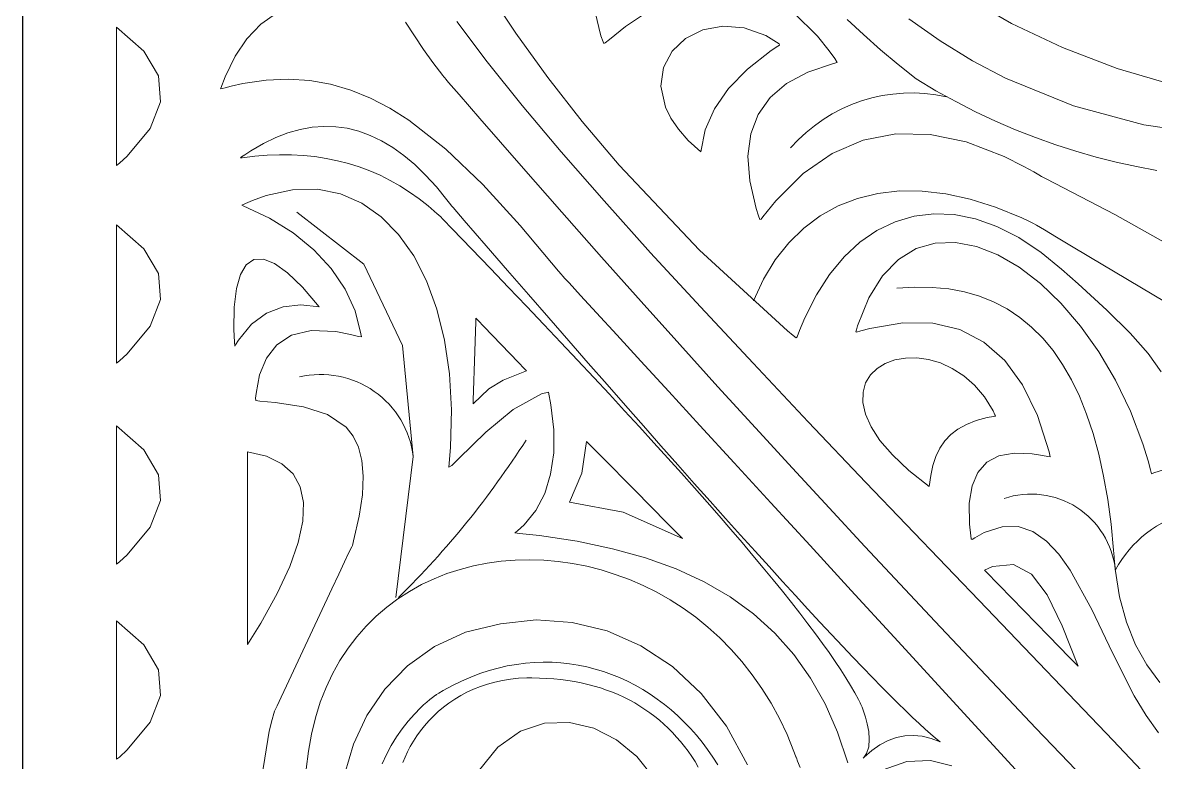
# Model space of a CAD drawing. Header units: inches. Extents: x 249 to 1192, y -18 to 440.
# Drawn here: x 621.909 to 622.416, y 265.706 to 266.037 of the extents above; entities that cross this region are included whole.
import ezdxf

# ---------------------------------------------------------------- set-up
doc = ezdxf.new("R2010")
doc.units = ezdxf.units.IN
doc.header["$MEASUREMENT"] = 0
doc.layers.add('KACA', color=141, linetype='Continuous', lineweight=30)
doc.layers.add('KOLOM', color=5, linetype='Continuous')

# ---------------------------------------------------------------- blocks, each defined once
blk = doc.blocks.new('GORGA')
blk.add_lwpolyline([(366.59218, 151.19092), (367.59218, 151.19092), (367.59218, 149.19092), (366.59218, 149.19092)], close=True)
blk.add_lwpolyline([(366.59218, 151.19092), (367.59218, 151.19092), (367.59218, 149.19092), (366.59218, 149.19092)], close=True)
at = {"lineweight": 9}
for points in [[(367.33568, 150.585), (367.3331, 150.57442), (367.3321, 150.57162), (367.33183, 150.57091), (367.33113, 150.57121), (367.32932, 150.57279), (367.32215, 150.57861), (367.30823, 150.58779)], [(367.24671, 150.58461), (367.23602, 150.57415), (367.23088, 150.56769), (367.22836, 150.56416), (367.2273, 150.56241), (367.22889, 150.56201), (367.24043, 150.55812), (367.24991, 150.55302), (367.25733, 150.54671), (367.26269, 150.53918), (367.26598, 150.53044), (367.26722, 150.52048), (367.26639, 150.50932), (367.2635, 150.49694), (367.26246, 150.49365), (367.26188, 150.49198), (367.26134, 150.49223), (367.26062, 150.49319), (367.25479, 150.50045), (367.24254, 150.51262), (367.22949, 150.52168), (367.21565, 150.52763), (367.20102, 150.53047), (367.18561, 150.53019), (367.1694, 150.52679), (367.1524, 150.52028), (367.14361, 150.51586), (367.13914, 150.51336), (367.13688, 150.51204), (367.13569, 150.51133), (367.13367, 150.51033), (367.10288, 150.49434), (367.07496, 150.47863)], [(367.0771, 150.38097), (367.08532, 150.37846), (367.08637, 150.37808), (367.0869, 150.37989), (367.08796, 150.38379), (367.0903, 150.39145), (367.09587, 150.40617), (367.10247, 150.41997), (367.10995, 150.43272), (367.11817, 150.44429), (367.12697, 150.45456), (367.13619, 150.46339), (367.14568, 150.47066), (367.15529, 150.47623), (367.16487, 150.47997), (367.17426, 150.48177), (367.18331, 150.48148), (367.19186, 150.47898), (367.19977, 150.47415), (367.20688, 150.46684), (367.21304, 150.45693), (367.2181, 150.4443), (367.21864, 150.44252), (367.21891, 150.44162), (367.21856, 150.44156), (367.21657, 150.44214), (367.21264, 150.44319), (367.1978, 150.44571), (367.18432, 150.44553), (367.17222, 150.44266), (367.16149, 150.43709), (367.15214, 150.42882), (367.14415, 150.41786), (367.13754, 150.4042), (367.1323, 150.38784), (367.13175, 150.38561), (367.13287, 150.38574), (367.13529, 150.38627), (367.13987, 150.38704), (367.148, 150.38736), (367.15476, 150.38608), (367.16014, 150.38318), (367.16415, 150.37868), (367.16679, 150.37257), (367.16805, 150.36485), (367.16794, 150.35553), (367.16737, 150.35026), (367.16717, 150.34888), (367.16673, 150.34866), (367.16562, 150.34936), (367.16132, 150.35171), (367.15334, 150.3543), (367.14611, 150.35434), (367.13953, 150.35211), (367.13352, 150.34791), (367.12797, 150.34203), (367.12278, 150.33477), (367.11315, 150.31725), (367.10385, 150.29771), (367.09413, 150.27848), (367.08887, 150.26971), (367.08322, 150.2619)], [(367.47839, 150.5846), (367.48548, 150.57954), (367.49169, 150.57309), (367.49702, 150.56526), (367.50147, 150.55605), (367.50337, 150.55092), (367.50348, 150.55059), (367.50285, 150.55075), (367.50149, 150.55113), (367.49879, 150.55184), (367.49347, 150.55303), (367.48314, 150.55456), (367.47318, 150.55497), (367.46356, 150.55432), (367.45424, 150.55264), (367.44519, 150.54999), (367.43635, 150.5464), (367.42771, 150.54192), (367.41921, 150.53659), (367.40251, 150.52359), (367.38596, 150.50773), (367.36924, 150.48938), (367.35206, 150.46889), (367.35096, 150.46755), (367.35082, 150.46739), (367.35024, 150.46675), (367.34907, 150.46548), (367.34734, 150.46358), (367.34223, 150.45801), (367.33507, 150.4502), (367.32599, 150.4403), (367.31515, 150.42848), (367.30268, 150.41487), (367.28873, 150.39965), (367.27343, 150.38297), (367.25695, 150.36499), (367.23941, 150.34586), (367.22096, 150.32574), (367.20174, 150.30478), (367.18191, 150.28314), (367.14095, 150.23846)], [(367.33568, 150.585), (367.3331, 150.57442), (367.3321, 150.57162), (367.33183, 150.57091), (367.33113, 150.57121), (367.32932, 150.57279), (367.32215, 150.57861), (367.30823, 150.58779)], [(367.24671, 150.58461), (367.23602, 150.57415), (367.23088, 150.56769), (367.22836, 150.56416), (367.2273, 150.56241), (367.22889, 150.56201), (367.24043, 150.55812), (367.24991, 150.55302), (367.25733, 150.54671), (367.26269, 150.53918), (367.26598, 150.53044), (367.26722, 150.52048), (367.26639, 150.50932), (367.2635, 150.49694), (367.26246, 150.49365), (367.26188, 150.49198), (367.26134, 150.49223), (367.26062, 150.49319), (367.25479, 150.50045), (367.24254, 150.51262), (367.22949, 150.52168), (367.21565, 150.52763), (367.20102, 150.53047), (367.18561, 150.53019), (367.1694, 150.52679), (367.1524, 150.52028), (367.14361, 150.51586), (367.13914, 150.51336), (367.13688, 150.51204), (367.13569, 150.51133), (367.13367, 150.51033), (367.10288, 150.49434), (367.07496, 150.47863)], [(367.0771, 150.38097), (367.08532, 150.37846), (367.08637, 150.37808), (367.0869, 150.37989), (367.08796, 150.38379), (367.0903, 150.39145), (367.09587, 150.40617), (367.10247, 150.41997), (367.10995, 150.43272), (367.11817, 150.44429), (367.12697, 150.45456), (367.13619, 150.46339), (367.14568, 150.47066), (367.15529, 150.47623), (367.16487, 150.47997), (367.17426, 150.48177), (367.18331, 150.48148), (367.19186, 150.47898), (367.19977, 150.47415), (367.20688, 150.46684), (367.21304, 150.45693), (367.2181, 150.4443), (367.21864, 150.44252), (367.21891, 150.44162), (367.21856, 150.44156), (367.21657, 150.44214), (367.21264, 150.44319), (367.1978, 150.44571), (367.18432, 150.44553), (367.17222, 150.44266), (367.16149, 150.43709), (367.15214, 150.42882), (367.14415, 150.41786), (367.13754, 150.4042), (367.1323, 150.38784), (367.13175, 150.38561), (367.13287, 150.38574), (367.13529, 150.38627), (367.13987, 150.38704), (367.148, 150.38736), (367.15476, 150.38608), (367.16014, 150.38318), (367.16415, 150.37868), (367.16679, 150.37257), (367.16805, 150.36485), (367.16794, 150.35553), (367.16737, 150.35026), (367.16717, 150.34888), (367.16673, 150.34866), (367.16562, 150.34936), (367.16132, 150.35171), (367.15334, 150.3543), (367.14611, 150.35434), (367.13953, 150.35211), (367.13352, 150.34791), (367.12797, 150.34203), (367.12278, 150.33477), (367.11315, 150.31725), (367.10385, 150.29771), (367.09413, 150.27848), (367.08887, 150.26971), (367.08322, 150.2619)], [(367.47839, 150.5846), (367.48548, 150.57954), (367.49169, 150.57309), (367.49702, 150.56526), (367.50147, 150.55605), (367.50337, 150.55092), (367.50348, 150.55059), (367.50285, 150.55075), (367.50149, 150.55113), (367.49879, 150.55184), (367.49347, 150.55303), (367.48314, 150.55456), (367.47318, 150.55497), (367.46356, 150.55432), (367.45424, 150.55264), (367.44519, 150.54999), (367.43635, 150.5464), (367.42771, 150.54192), (367.41921, 150.53659), (367.40251, 150.52359), (367.38596, 150.50773), (367.36924, 150.48938), (367.35206, 150.46889), (367.35096, 150.46755), (367.35082, 150.46739), (367.35024, 150.46675), (367.34907, 150.46548), (367.34734, 150.46358), (367.34223, 150.45801), (367.33507, 150.4502), (367.32599, 150.4403), (367.31515, 150.42848), (367.30268, 150.41487), (367.28873, 150.39965), (367.27343, 150.38297), (367.25695, 150.36499), (367.23941, 150.34586), (367.22096, 150.32574), (367.20174, 150.30478), (367.18191, 150.28314), (367.14095, 150.23846)], [(367.08406, 150.51402), (367.09312, 150.51574), (367.10217, 150.51774), (367.11123, 150.52004), (367.12029, 150.52264), (367.12933, 150.52554), (367.13835, 150.52876), (367.14735, 150.5323), (367.15632, 150.53617), (367.16526, 150.54037), (367.17415, 150.5449), (367.183, 150.54979), (367.1918, 150.55503), (367.19996, 150.56154), (367.20785, 150.56817), (367.21547, 150.57492), (367.22281, 150.58176)], [(367.08406, 150.51402), (367.09312, 150.51574), (367.10217, 150.51774), (367.11123, 150.52004), (367.12029, 150.52264), (367.12933, 150.52554), (367.13835, 150.52876), (367.14735, 150.5323), (367.15632, 150.53617), (367.16526, 150.54037), (367.17415, 150.5449), (367.183, 150.54979), (367.1918, 150.55503), (367.19996, 150.56154), (367.20785, 150.56817), (367.21547, 150.57492), (367.22281, 150.58176)], [(367.17581, 150.24706), (367.18542, 150.24951), (367.19598, 150.24902), (367.20708, 150.24517)], [(367.22248, 150.24841), (367.22711, 150.26219), (367.23268, 150.27488), (367.23922, 150.28649), (367.24673, 150.29707), (367.25523, 150.30663), (367.26474, 150.31522), (367.27526, 150.32285), (367.28682, 150.32956), (367.29943, 150.33538), (367.3131, 150.34034), (367.32784, 150.34447), (367.34369, 150.34779), (367.36063, 150.35034), (367.36953, 150.35134), (367.37168, 150.35156), (367.37127, 150.35186), (367.37046, 150.35248), (367.36741, 150.35517), (367.36222, 150.36155), (367.35829, 150.36914), (367.35562, 150.3778), (367.35424, 150.38741), (367.35419, 150.39782), (367.35547, 150.40889), (367.35663, 150.41463), (367.35976, 150.41387), (367.37239, 150.40691), (367.38469, 150.39669), (367.39681, 150.38485), (367.39983, 150.38183), (367.40116, 150.38106), (367.40042, 150.38982), (367.4, 150.40677), (367.40092, 150.42285), (367.40314, 150.43791), (367.40659, 150.45183), (367.41121, 150.46447), (367.41694, 150.47568), (367.42372, 150.48533), (367.43149, 150.49329), (367.44019, 150.49941), (367.44976, 150.50357), (367.46013, 150.50561), (367.47125, 150.50541), (367.48306, 150.50283), (367.4892, 150.5006), (367.49233, 150.49925), (367.49391, 150.49851), (367.49336, 150.49816), (367.48155, 150.49271), (367.47095, 150.48611), (367.46168, 150.47849), (367.45389, 150.47001), (367.44769, 150.4608), (367.44322, 150.45102), (367.4406, 150.44081), (367.44041, 150.43951), (367.44176, 150.43961), (367.44529, 150.44055), (367.45183, 150.44184), (367.46297, 150.44227), (367.47172, 150.44015), (367.47831, 150.43588), (367.48299, 150.42985), (367.48601, 150.42245), (367.48761, 150.41408), (367.48781, 150.41188), (367.48776, 150.41083), (367.48598, 150.41067), (367.47908, 150.40998), (367.46639, 150.40804), (367.45558, 150.40465), (367.44718, 150.39892), (367.44404, 150.39491), (367.44168, 150.38999), (367.44017, 150.38405), (367.43958, 150.37698), (367.43996, 150.36868), (367.44139, 150.35903), (367.44391, 150.34792), (367.44431, 150.34643), (367.44441, 150.34605), (367.44446, 150.34594), (367.44475, 150.34533), (367.44597, 150.34272), (367.44794, 150.33851), (367.45053, 150.333), (367.45358, 150.32649), (367.46769, 150.29638), (367.47394, 150.28305), (367.47637, 150.27786), (367.47815, 150.27406), (367.47915, 150.27193), (367.47931, 150.27158), (367.47962, 150.27056), (367.48038, 150.2679), (367.48173, 150.26263), (367.48497, 150.24224)], [(367.3094, 150.24174), (367.31696, 150.25128), (367.32609, 150.25879), (367.33633, 150.26398), (367.34724, 150.26654), (367.35833, 150.26619), (367.36915, 150.26262), (367.37924, 150.25553), (367.38813, 150.24464)], [(367.44785, 150.24371), (367.44397, 150.2569), (367.43795, 150.26962), (367.42985, 150.28144), (367.41975, 150.29189), (367.40771, 150.30056), (367.39381, 150.30698), (367.37815, 150.31079), (367.3621, 150.31253), (367.34604, 150.31145), (367.3303, 150.30759), (367.31519, 150.30098), (367.30102, 150.29164), (367.28811, 150.27959), (367.27678, 150.26487), (367.26735, 150.2475)], [(367.04575, 150.19722), (367.10365, 150.25844), (367.16023, 150.31763), (367.21438, 150.37421), (367.24018, 150.40133), (367.26495, 150.42758), (367.28855, 150.45288), (367.31083, 150.47716), (367.33166, 150.50036), (367.35089, 150.52238), (367.36838, 150.54317), (367.38399, 150.56265), (367.39759, 150.58075)], [(367.05794, 150.52988), (367.08992, 150.53453), (367.1213, 150.54299), (367.15177, 150.55544), (367.16658, 150.56323), (367.18104, 150.57209), (367.19512, 150.58204)], [(367.17037, 150.59233), (367.14912, 150.57996), (367.12624, 150.56907), (367.10179, 150.55974), (367.07582, 150.55205)], [(367.38422, 150.59535), (367.37118, 150.57552), (367.3569, 150.55568), (367.34145, 150.53593), (367.32491, 150.51639), (367.28889, 150.47829), (367.24949, 150.4422), (367.24693, 150.44002), (367.24564, 150.43894), (367.24522, 150.4394), (367.24411, 150.44231), (367.24177, 150.44792), (367.23654, 150.45826), (367.23064, 150.46738), (367.22412, 150.47526), (367.21702, 150.48185), (367.2094, 150.48712), (367.20132, 150.49104), (367.19282, 150.49356), (367.18395, 150.49464), (367.17477, 150.49426), (367.16532, 150.49237), (367.15566, 150.48894), (367.14584, 150.48392), (367.13592, 150.47729), (367.12672, 150.46976), (367.11928, 150.46324), (367.1064, 150.45143), (367.09603, 150.44108), (367.08798, 150.43193), (367.08208, 150.42375)], [(367.07978, 150.45477), (367.09719, 150.46516), (367.11453, 150.4755), (367.12231, 150.48014), (367.12905, 150.48415), (367.13439, 150.48734), (367.138, 150.48949), (367.13953, 150.4904), (367.14013, 150.4907), (367.14162, 150.49142), (367.14458, 150.49281), (367.15624, 150.49759), (367.16759, 150.50117), (367.17858, 150.50356), (367.18917, 150.50477), (367.19933, 150.50482), (367.20901, 150.50372), (367.21818, 150.5015), (367.2268, 150.49816), (367.23483, 150.49372), (367.24223, 150.4882), (367.24896, 150.4816), (367.25498, 150.47396), (367.26026, 150.46527), (367.26475, 150.45556)], [(367.17581, 150.24706), (367.18542, 150.24951), (367.19598, 150.24902), (367.20708, 150.24517)], [(367.22248, 150.24841), (367.22711, 150.26219), (367.23268, 150.27488), (367.23922, 150.28649), (367.24673, 150.29707), (367.25523, 150.30663), (367.26474, 150.31522), (367.27526, 150.32285), (367.28682, 150.32956), (367.29943, 150.33538), (367.3131, 150.34034), (367.32784, 150.34447), (367.34369, 150.34779), (367.36063, 150.35034), (367.36953, 150.35134), (367.37168, 150.35156), (367.37127, 150.35186), (367.37046, 150.35248), (367.36741, 150.35517), (367.36222, 150.36155), (367.35829, 150.36914), (367.35562, 150.3778), (367.35424, 150.38741), (367.35419, 150.39782), (367.35547, 150.40889), (367.35663, 150.41463), (367.35976, 150.41387), (367.37239, 150.40691), (367.38469, 150.39669), (367.39681, 150.38485), (367.39983, 150.38183), (367.40116, 150.38106), (367.40042, 150.38982), (367.4, 150.40677), (367.40092, 150.42285), (367.40314, 150.43791), (367.40659, 150.45183), (367.41121, 150.46447), (367.41694, 150.47568), (367.42372, 150.48533), (367.43149, 150.49329), (367.44019, 150.49941), (367.44976, 150.50357), (367.46013, 150.50561), (367.47125, 150.50541), (367.48306, 150.50283), (367.4892, 150.5006), (367.49233, 150.49925), (367.49391, 150.49851), (367.49336, 150.49816), (367.48155, 150.49271), (367.47095, 150.48611), (367.46168, 150.47849), (367.45389, 150.47001), (367.44769, 150.4608), (367.44322, 150.45102), (367.4406, 150.44081), (367.44041, 150.43951), (367.44176, 150.43961), (367.44529, 150.44055), (367.45183, 150.44184), (367.46297, 150.44227), (367.47172, 150.44015), (367.47831, 150.43588), (367.48299, 150.42985), (367.48601, 150.42245), (367.48761, 150.41408), (367.48781, 150.41188), (367.48776, 150.41083), (367.48598, 150.41067), (367.47908, 150.40998), (367.46639, 150.40804), (367.45558, 150.40465), (367.44718, 150.39892), (367.44404, 150.39491), (367.44168, 150.38999), (367.44017, 150.38405), (367.43958, 150.37698), (367.43996, 150.36868), (367.44139, 150.35903), (367.44391, 150.34792), (367.44431, 150.34643), (367.44441, 150.34605), (367.44446, 150.34594), (367.44475, 150.34533), (367.44597, 150.34272), (367.44794, 150.33851), (367.45053, 150.333), (367.45358, 150.32649), (367.46769, 150.29638), (367.47394, 150.28305), (367.47637, 150.27786), (367.47815, 150.27406), (367.47915, 150.27193), (367.47931, 150.27158), (367.47962, 150.27056), (367.48038, 150.2679), (367.48173, 150.26263), (367.48497, 150.24224)], [(367.3094, 150.24174), (367.31696, 150.25128), (367.32609, 150.25879), (367.33633, 150.26398), (367.34724, 150.26654), (367.35833, 150.26619), (367.36915, 150.26262), (367.37924, 150.25553), (367.38813, 150.24464)], [(367.44785, 150.24371), (367.44397, 150.2569), (367.43795, 150.26962), (367.42985, 150.28144), (367.41975, 150.29189), (367.40771, 150.30056), (367.39381, 150.30698), (367.37815, 150.31079), (367.3621, 150.31253), (367.34604, 150.31145), (367.3303, 150.30759), (367.31519, 150.30098), (367.30102, 150.29164), (367.28811, 150.27959), (367.27678, 150.26487), (367.26735, 150.2475)], [(367.04575, 150.19722), (367.10365, 150.25844), (367.16023, 150.31763), (367.21438, 150.37421), (367.24018, 150.40133), (367.26495, 150.42758), (367.28855, 150.45288), (367.31083, 150.47716), (367.33166, 150.50036), (367.35089, 150.52238), (367.36838, 150.54317), (367.38399, 150.56265), (367.39759, 150.58075)], [(367.05794, 150.52988), (367.08992, 150.53453), (367.1213, 150.54299), (367.15177, 150.55544), (367.16658, 150.56323), (367.18104, 150.57209), (367.19512, 150.58204)], [(367.17037, 150.59233), (367.14912, 150.57996), (367.12624, 150.56907), (367.10179, 150.55974), (367.07582, 150.55205)], [(367.38422, 150.59535), (367.37118, 150.57552), (367.3569, 150.55568), (367.34145, 150.53593), (367.32491, 150.51639), (367.28889, 150.47829), (367.24949, 150.4422), (367.24693, 150.44002), (367.24564, 150.43894), (367.24522, 150.4394), (367.24411, 150.44231), (367.24177, 150.44792), (367.23654, 150.45826), (367.23064, 150.46738), (367.22412, 150.47526), (367.21702, 150.48185), (367.2094, 150.48712), (367.20132, 150.49104), (367.19282, 150.49356), (367.18395, 150.49464), (367.17477, 150.49426), (367.16532, 150.49237), (367.15566, 150.48894), (367.14584, 150.48392), (367.13592, 150.47729), (367.12672, 150.46976), (367.11928, 150.46324), (367.1064, 150.45143), (367.09603, 150.44108), (367.08798, 150.43193), (367.08208, 150.42375)], [(367.07978, 150.45477), (367.09719, 150.46516), (367.11453, 150.4755), (367.12231, 150.48014), (367.12905, 150.48415), (367.13439, 150.48734), (367.138, 150.48949), (367.13953, 150.4904), (367.14013, 150.4907), (367.14162, 150.49142), (367.14458, 150.49281), (367.15624, 150.49759), (367.16759, 150.50117), (367.17858, 150.50356), (367.18917, 150.50477), (367.19933, 150.50482), (367.20901, 150.50372), (367.21818, 150.5015), (367.2268, 150.49816), (367.23483, 150.49372), (367.24223, 150.4882), (367.24896, 150.4816), (367.25498, 150.47396), (367.26026, 150.46527), (367.26475, 150.45556)], [(367.46509, 150.24562), (367.46416, 150.25366), (367.46279, 150.26133), (367.461, 150.26865), (367.45881, 150.2756), (367.45623, 150.28219), (367.4533, 150.28843), (367.45001, 150.2943), (367.4464, 150.29981), (367.44248, 150.30496), (367.43827, 150.30976), (367.43378, 150.31419), (367.42903, 150.31827), (367.42405, 150.32198), (367.41885, 150.32534), (367.41345, 150.32834), (367.40786, 150.33099), (367.4021, 150.33327), (367.3962, 150.3352), (367.39017, 150.33678), (367.38402, 150.33799), (367.37778, 150.33885), (367.37147, 150.33936), (367.36509, 150.33951), (367.35868, 150.3393), (367.35224, 150.33874), (367.3458, 150.33783), (367.33938, 150.33656), (367.33298, 150.33494), (367.32664, 150.33296), (367.32036, 150.33064), (367.31417, 150.32795), (367.30808, 150.32492), (367.30212, 150.32153), (367.29629, 150.31779), (367.29062, 150.3137), (367.28513, 150.30926), (367.27984, 150.30447), (367.27475, 150.29932), (367.26989, 150.29383), (367.26529, 150.28798), (367.26094, 150.28179), (367.25689, 150.27525), (367.25313, 150.26835), (367.24969, 150.26111), (367.2466, 150.25352), (367.24588, 150.25157), (367.24574, 150.25121), (367.24567, 150.25103), (367.24553, 150.25068), (367.24498, 150.24926), (367.24389, 150.24638)], [(367.10924, 150.23366), (367.12359, 150.24872), (367.13818, 150.26406), (367.15302, 150.2797), (367.16809, 150.29564), (367.18342, 150.31192), (367.19899, 150.32853), (367.21481, 150.34549), (367.23088, 150.36281), (367.24722, 150.38051), (367.2638, 150.3986), (367.28065, 150.41709), (367.29776, 150.43601), (367.31513, 150.45535), (367.33277, 150.47513), (367.35068, 150.49538), (367.36886, 150.51609), (367.38731, 150.53729), (367.39664, 150.54807), (367.40133, 150.55351), (367.40251, 150.55488), (367.4031, 150.55556), (367.40336, 150.55586), (367.40343, 150.55595), (367.40398, 150.55666), (367.40835, 150.56238), (367.41257, 150.56827), (367.41665, 150.57432), (367.42059, 150.58052)], [(367.46509, 150.24562), (367.46416, 150.25366), (367.46279, 150.26133), (367.461, 150.26865), (367.45881, 150.2756), (367.45623, 150.28219), (367.4533, 150.28843), (367.45001, 150.2943), (367.4464, 150.29981), (367.44248, 150.30496), (367.43827, 150.30976), (367.43378, 150.31419), (367.42903, 150.31827), (367.42405, 150.32198), (367.41885, 150.32534), (367.41345, 150.32834), (367.40786, 150.33099), (367.4021, 150.33327), (367.3962, 150.3352), (367.39017, 150.33678), (367.38402, 150.33799), (367.37778, 150.33885), (367.37147, 150.33936), (367.36509, 150.33951), (367.35868, 150.3393), (367.35224, 150.33874), (367.3458, 150.33783), (367.33938, 150.33656), (367.33298, 150.33494), (367.32664, 150.33296), (367.32036, 150.33064), (367.31417, 150.32795), (367.30808, 150.32492), (367.30212, 150.32153), (367.29629, 150.31779), (367.29062, 150.3137), (367.28513, 150.30926), (367.27984, 150.30447), (367.27475, 150.29932), (367.26989, 150.29383), (367.26529, 150.28798), (367.26094, 150.28179), (367.25689, 150.27525), (367.25313, 150.26835), (367.24969, 150.26111), (367.2466, 150.25352), (367.24588, 150.25157), (367.24574, 150.25121), (367.24567, 150.25103), (367.24553, 150.25068), (367.24498, 150.24926), (367.24389, 150.24638)], [(367.10924, 150.23366), (367.12359, 150.24872), (367.13818, 150.26406), (367.15302, 150.2797), (367.16809, 150.29564), (367.18342, 150.31192), (367.19899, 150.32853), (367.21481, 150.34549), (367.23088, 150.36281), (367.24722, 150.38051), (367.2638, 150.3986), (367.28065, 150.41709), (367.29776, 150.43601), (367.31513, 150.45535), (367.33277, 150.47513), (367.35068, 150.49538), (367.36886, 150.51609), (367.38731, 150.53729), (367.39664, 150.54807), (367.40133, 150.55351), (367.40251, 150.55488), (367.4031, 150.55556), (367.40336, 150.55586), (367.40343, 150.55595), (367.40398, 150.55666), (367.40835, 150.56238), (367.41257, 150.56827), (367.41665, 150.57432), (367.42059, 150.58052)], [(367.46941, 150.49537), (367.43934, 150.47208), (367.42192, 150.43553), (367.41715, 150.38572), (367.42502, 150.32266)], [(367.46941, 150.49537), (367.43934, 150.47208), (367.42192, 150.43553), (367.41715, 150.38572), (367.42502, 150.32266)], [(367.08267, 150.28443), (367.08851, 150.29239), (367.09351, 150.30144), (367.09761, 150.3116), (367.10069, 150.3229), (367.10267, 150.33536), (367.10298, 150.33866), (367.10309, 150.34003), (367.10314, 150.34079), (367.10338, 150.34381), (367.10453, 150.35549), (367.10603, 150.36657), (367.10787, 150.37704), (367.11007, 150.38689), (367.11261, 150.39614), (367.1155, 150.40478), (367.11874, 150.41281), (367.12232, 150.42023), (367.12625, 150.42704), (367.13053, 150.43324), (367.13516, 150.43883), (367.14013, 150.44381), (367.14546, 150.44818), (367.15113, 150.45194), (367.15714, 150.4551), (367.16351, 150.45764), (367.17022, 150.45958), (367.17728, 150.4609), (367.18468, 150.46162), (367.19244, 150.46173), (367.20054, 150.46122)], [(367.08267, 150.28443), (367.08851, 150.29239), (367.09351, 150.30144), (367.09761, 150.3116), (367.10069, 150.3229), (367.10267, 150.33536), (367.10298, 150.33866), (367.10309, 150.34003), (367.10314, 150.34079), (367.10338, 150.34381), (367.10453, 150.35549), (367.10603, 150.36657), (367.10787, 150.37704), (367.11007, 150.38689), (367.11261, 150.39614), (367.1155, 150.40478), (367.11874, 150.41281), (367.12232, 150.42023), (367.12625, 150.42704), (367.13053, 150.43324), (367.13516, 150.43883), (367.14013, 150.44381), (367.14546, 150.44818), (367.15113, 150.45194), (367.15714, 150.4551), (367.16351, 150.45764), (367.17022, 150.45958), (367.17728, 150.4609), (367.18468, 150.46162), (367.19244, 150.46173), (367.20054, 150.46122)], [(367.28945, 150.24659), (367.29091, 150.24901), (367.29243, 150.25135), (367.29402, 150.25363), (367.29567, 150.25584), (367.29738, 150.25798), (367.29916, 150.26004), (367.30099, 150.26204), (367.3029, 150.26396), (367.30486, 150.26581), (367.30689, 150.26758), (367.30898, 150.26928), (367.31113, 150.2709), (367.31335, 150.27245), (367.31563, 150.27393), (367.31797, 150.27532), (367.32038, 150.27664), (367.32285, 150.27788), (367.32538, 150.27903), (367.32797, 150.28011), (367.33063, 150.28111), (367.33335, 150.28203), (367.33614, 150.28286), (367.33898, 150.28361), (367.34189, 150.28428), (367.34486, 150.28486), (367.3479, 150.28536), (367.35099, 150.28577), (367.35415, 150.2861), (367.35738, 150.28634), (367.36066, 150.28649), (367.36401, 150.28655), (367.36443, 150.28655), (367.36478, 150.28655), (367.36527, 150.28655), (367.36623, 150.28653), (367.37, 150.28635), (367.37365, 150.28597), (367.37719, 150.2854), (367.38061, 150.28466), (367.38391, 150.28374), (367.3871, 150.28267), (367.39016, 150.28145), (367.39311, 150.28008), (367.39593, 150.27858), (367.39862, 150.27695), (367.40119, 150.27521), (367.40364, 150.27337), (367.40596, 150.27143), (367.40814, 150.26939), (367.4102, 150.26728), (367.41213, 150.2651), (367.41392, 150.26286), (367.41559, 150.26057), (367.41711, 150.25823), (367.4185, 150.25586), (367.41976, 150.25346), (367.42087, 150.25105), (367.42185, 150.24863)], [(367.43116, 150.24801), (367.42922, 150.25219), (367.42703, 150.25623), (367.42463, 150.2601), (367.42207, 150.26376), (367.4194, 150.26718), (367.41666, 150.27033), (367.4139, 150.27318), (367.41252, 150.27447), (367.41116, 150.27568), (367.40982, 150.2768), (367.4085, 150.27781), (367.40722, 150.27873), (367.40706, 150.27884), (367.40698, 150.27889), (367.40676, 150.27903), (367.40574, 150.27965), (367.4037, 150.28085), (367.39962, 150.28309), (367.39552, 150.2851), (367.39142, 150.28689), (367.38732, 150.28846), (367.38323, 150.28981), (367.37914, 150.29096), (367.37506, 150.29189), (367.37099, 150.29262), (367.36694, 150.29315), (367.36292, 150.29348), (367.35892, 150.29361), (367.35495, 150.29356), (367.35101, 150.29331), (367.34711, 150.29289), (367.34326, 150.29228), (367.33945, 150.29149), (367.33568, 150.29053), (367.33197, 150.28941), (367.32832, 150.28811), (367.32473, 150.28665), (367.3212, 150.28504), (367.31775, 150.28326), (367.31436, 150.28134), (367.31105, 150.27926), (367.30782, 150.27704), (367.30467, 150.27468), (367.30161, 150.27217), (367.29865, 150.26954), (367.29578, 150.26677), (367.293, 150.26387), (367.29033, 150.26085), (367.28777, 150.25771), (367.28532, 150.25445), (367.28299, 150.25107), (367.28077, 150.24758)], [(367.28945, 150.24659), (367.29091, 150.24901), (367.29243, 150.25135), (367.29402, 150.25363), (367.29567, 150.25584), (367.29738, 150.25798), (367.29916, 150.26004), (367.30099, 150.26204), (367.3029, 150.26396), (367.30486, 150.26581), (367.30689, 150.26758), (367.30898, 150.26928), (367.31113, 150.2709), (367.31335, 150.27245), (367.31563, 150.27393), (367.31797, 150.27532), (367.32038, 150.27664), (367.32285, 150.27788), (367.32538, 150.27903), (367.32797, 150.28011), (367.33063, 150.28111), (367.33335, 150.28203), (367.33614, 150.28286), (367.33898, 150.28361), (367.34189, 150.28428), (367.34486, 150.28486), (367.3479, 150.28536), (367.35099, 150.28577), (367.35415, 150.2861), (367.35738, 150.28634), (367.36066, 150.28649), (367.36401, 150.28655), (367.36443, 150.28655), (367.36478, 150.28655), (367.36527, 150.28655), (367.36623, 150.28653), (367.37, 150.28635), (367.37365, 150.28597), (367.37719, 150.2854), (367.38061, 150.28466), (367.38391, 150.28374), (367.3871, 150.28267), (367.39016, 150.28145), (367.39311, 150.28008), (367.39593, 150.27858), (367.39862, 150.27695), (367.40119, 150.27521), (367.40364, 150.27337), (367.40596, 150.27143), (367.40814, 150.26939), (367.4102, 150.26728), (367.41213, 150.2651), (367.41392, 150.26286), (367.41559, 150.26057), (367.41711, 150.25823), (367.4185, 150.25586), (367.41976, 150.25346), (367.42087, 150.25105), (367.42185, 150.24863)], [(367.43116, 150.24801), (367.42922, 150.25219), (367.42703, 150.25623), (367.42463, 150.2601), (367.42207, 150.26376), (367.4194, 150.26718), (367.41666, 150.27033), (367.4139, 150.27318), (367.41252, 150.27447), (367.41116, 150.27568), (367.40982, 150.2768), (367.4085, 150.27781), (367.40722, 150.27873), (367.40706, 150.27884), (367.40698, 150.27889), (367.40676, 150.27903), (367.40574, 150.27965), (367.4037, 150.28085), (367.39962, 150.28309), (367.39552, 150.2851), (367.39142, 150.28689), (367.38732, 150.28846), (367.38323, 150.28981), (367.37914, 150.29096), (367.37506, 150.29189), (367.37099, 150.29262), (367.36694, 150.29315), (367.36292, 150.29348), (367.35892, 150.29361), (367.35495, 150.29356), (367.35101, 150.29331), (367.34711, 150.29289), (367.34326, 150.29228), (367.33945, 150.29149), (367.33568, 150.29053), (367.33197, 150.28941), (367.32832, 150.28811), (367.32473, 150.28665), (367.3212, 150.28504), (367.31775, 150.28326), (367.31436, 150.28134), (367.31105, 150.27926), (367.30782, 150.27704), (367.30467, 150.27468), (367.30161, 150.27217), (367.29865, 150.26954), (367.29578, 150.26677), (367.293, 150.26387), (367.29033, 150.26085), (367.28777, 150.25771), (367.28532, 150.25445), (367.28299, 150.25107), (367.28077, 150.24758)]]:
    blk.add_lwpolyline(points, dxfattribs=at)
for points in [[(367.28835, 150.52232), (367.29393, 150.52742), (367.29838, 150.53249), (367.30177, 150.5375), (367.30417, 150.54241), (367.30623, 150.55174), (367.30508, 150.56019), (367.30121, 150.56743), (367.29516, 150.57314), (367.28741, 150.57702), (367.27849, 150.57875), (367.26891, 150.578), (367.25918, 150.57448), (367.25441, 150.57157), (367.25324, 150.57072), (367.25311, 150.57026), (367.25388, 150.56976), (367.25686, 150.56774), (367.26743, 150.55944), (367.27587, 150.55074), (367.28217, 150.54166), (367.28633, 150.53219), (367.28835, 150.52232)], [(367.28835, 150.52232), (367.29393, 150.52742), (367.29838, 150.53249), (367.30177, 150.5375), (367.30417, 150.54241), (367.30623, 150.55174), (367.30508, 150.56019), (367.30121, 150.56743), (367.29516, 150.57314), (367.28741, 150.57702), (367.27849, 150.57875), (367.26891, 150.578), (367.25918, 150.57448), (367.25441, 150.57157), (367.25324, 150.57072), (367.25311, 150.57026), (367.25388, 150.56976), (367.25686, 150.56774), (367.26743, 150.55944), (367.27587, 150.55074), (367.28217, 150.54166), (367.28633, 150.53219), (367.28835, 150.52232)], [(367.55009, 150.57832), (367.53787, 150.56756), (367.53129, 150.55639), (367.53036, 150.54481), (367.53505, 150.53282), (367.54539, 150.52042), (367.54885, 150.51726), (367.55009, 150.51624), (367.55009, 150.5169), (367.55009, 150.52591), (367.55009, 150.55867), (367.55009, 150.57259), (367.55009, 150.57832)], [(367.55009, 150.57832), (367.53787, 150.56756), (367.53129, 150.55639), (367.53036, 150.54481), (367.53505, 150.53282), (367.54539, 150.52042), (367.54885, 150.51726), (367.55009, 150.51624), (367.55009, 150.5169), (367.55009, 150.52591), (367.55009, 150.55867), (367.55009, 150.57259), (367.55009, 150.57832)], [(367.1811, 150.25787), (367.18515, 150.25941), (367.18913, 150.26037), (367.19304, 150.26076), (367.19689, 150.26056), (367.20068, 150.25979), (367.2044, 150.25845), (367.20806, 150.25652), (367.21165, 150.25402), (367.21517, 150.25095), (367.21561, 150.25052), (367.21544, 150.25071), (367.21494, 150.25131), (367.21412, 150.25264), (367.21313, 150.25568), (367.21285, 150.25904), (367.21311, 150.26253), (367.21374, 150.26592), (367.21456, 150.26901), (367.21541, 150.27157), (367.2161, 150.2734), (367.21634, 150.27397), (367.21647, 150.27428), (367.21649, 150.27433), (367.21649, 150.27433), (367.21664, 150.27464), (367.21699, 150.27535), (367.21772, 150.27681), (367.21936, 150.27987), (367.22122, 150.28311), (367.2233, 150.28653), (367.2256, 150.29013), (367.22811, 150.29391), (367.23084, 150.29787), (367.23379, 150.30201), (367.23695, 150.30633), (367.24032, 150.31082), (367.24391, 150.31549), (367.2477, 150.32034), (367.25171, 150.32536), (367.25592, 150.33055), (367.26035, 150.33593), (367.26498, 150.34147), (367.26981, 150.34718), (367.27485, 150.35307), (367.2801, 150.35913), (367.28555, 150.36536), (367.2912, 150.37176), (367.29705, 150.37833), (367.30311, 150.38507), (367.30936, 150.39197), (367.31581, 150.39904), (367.32246, 150.40628), (367.3293, 150.41369), (367.33634, 150.42126), (367.34358, 150.42899), (367.35101, 150.43689), (367.35863, 150.44495), (367.36644, 150.45318), (367.37444, 150.46156), (367.38263, 150.47011), (367.39102, 150.47882), (367.39958, 150.48768), (367.40394, 150.49218), (367.40503, 150.49331), (367.40558, 150.49387), (367.40583, 150.49412), (367.40589, 150.49418), (367.40639, 150.49463), (367.41042, 150.49812), (367.41456, 150.50135), (367.41879, 150.50434), (367.42312, 150.50709), (367.42754, 150.50959), (367.43207, 150.51185), (367.43669, 150.51385), (367.4414, 150.51562), (367.44622, 150.51714), (367.45113, 150.51841), (367.45613, 150.51944), (367.46124, 150.52022), (367.46644, 150.52075), (367.47174, 150.52104), (367.47713, 150.52109), (367.48262, 150.52089), (367.48821, 150.52044), (367.4939, 150.51975), (367.49462, 150.51965), (367.49464, 150.51969), (367.49447, 150.51981), (367.49411, 150.52006), (367.4927, 150.52103), (367.4899, 150.52286), (367.48432, 150.5261), (367.47879, 150.52877), (367.47332, 150.53088), (367.46789, 150.53242), (367.46252, 150.53339), (367.4572, 150.5338), (367.45193, 150.53364), (367.44671, 150.53291), (367.44155, 150.53162), (367.43643, 150.52976), (367.43137, 150.52734), (367.42636, 150.52435), (367.4214, 150.52079), (367.41649, 150.51667), (367.41164, 150.51198), (367.40683, 150.50672), (367.40208, 150.5009), (367.4009, 150.49936), (367.40031, 150.49857), (367.39997, 150.49813), (367.39934, 150.4974), (367.39435, 150.49162), (367.38454, 150.48027), (367.37495, 150.4692), (367.36559, 150.45841), (367.35644, 150.44789), (367.34752, 150.43765), (367.33882, 150.42769), (367.33034, 150.41801), (367.32209, 150.4086), (367.31406, 150.39947), (367.30624, 150.39062), (367.29865, 150.38204), (367.29129, 150.37375), (367.28414, 150.36573), (367.27722, 150.35799), (367.27052, 150.35052), (367.26404, 150.34334), (367.25778, 150.33643), (367.25175, 150.32979), (367.24593, 150.32344), (367.24034, 150.31736), (367.23498, 150.31156), (367.22983, 150.30604), (367.2249, 150.3008), (367.2202, 150.29583), (367.21572, 150.29114), (367.21146, 150.28673), (367.20743, 150.28259), (367.20361, 150.27874), (367.20002, 150.27516), (367.19665, 150.27186), (367.19351, 150.26883), (367.19058, 150.26608), (367.18788, 150.26361), (367.1854, 150.26142), (367.18314, 150.25951), (367.1811, 150.25787)], [(367.1811, 150.25787), (367.18515, 150.25941), (367.18913, 150.26037), (367.19304, 150.26076), (367.19689, 150.26056), (367.20068, 150.25979), (367.2044, 150.25845), (367.20806, 150.25652), (367.21165, 150.25402), (367.21517, 150.25095), (367.21561, 150.25052), (367.21544, 150.25071), (367.21494, 150.25131), (367.21412, 150.25264), (367.21313, 150.25568), (367.21285, 150.25904), (367.21311, 150.26253), (367.21374, 150.26592), (367.21456, 150.26901), (367.21541, 150.27157), (367.2161, 150.2734), (367.21634, 150.27397), (367.21647, 150.27428), (367.21649, 150.27433), (367.21649, 150.27433), (367.21664, 150.27464), (367.21699, 150.27535), (367.21772, 150.27681), (367.21936, 150.27987), (367.22122, 150.28311), (367.2233, 150.28653), (367.2256, 150.29013), (367.22811, 150.29391), (367.23084, 150.29787), (367.23379, 150.30201), (367.23695, 150.30633), (367.24032, 150.31082), (367.24391, 150.31549), (367.2477, 150.32034), (367.25171, 150.32536), (367.25592, 150.33055), (367.26035, 150.33593), (367.26498, 150.34147), (367.26981, 150.34718), (367.27485, 150.35307), (367.2801, 150.35913), (367.28555, 150.36536), (367.2912, 150.37176), (367.29705, 150.37833), (367.30311, 150.38507), (367.30936, 150.39197), (367.31581, 150.39904), (367.32246, 150.40628), (367.3293, 150.41369), (367.33634, 150.42126), (367.34358, 150.42899), (367.35101, 150.43689), (367.35863, 150.44495), (367.36644, 150.45318), (367.37444, 150.46156), (367.38263, 150.47011), (367.39102, 150.47882), (367.39958, 150.48768), (367.40394, 150.49218), (367.40503, 150.49331), (367.40558, 150.49387), (367.40583, 150.49412), (367.40589, 150.49418), (367.40639, 150.49463), (367.41042, 150.49812), (367.41456, 150.50135), (367.41879, 150.50434), (367.42312, 150.50709), (367.42754, 150.50959), (367.43207, 150.51185), (367.43669, 150.51385), (367.4414, 150.51562), (367.44622, 150.51714), (367.45113, 150.51841), (367.45613, 150.51944), (367.46124, 150.52022), (367.46644, 150.52075), (367.47174, 150.52104), (367.47713, 150.52109), (367.48262, 150.52089), (367.48821, 150.52044), (367.4939, 150.51975), (367.49462, 150.51965), (367.49464, 150.51969), (367.49447, 150.51981), (367.49411, 150.52006), (367.4927, 150.52103), (367.4899, 150.52286), (367.48432, 150.5261), (367.47879, 150.52877), (367.47332, 150.53088), (367.46789, 150.53242), (367.46252, 150.53339), (367.4572, 150.5338), (367.45193, 150.53364), (367.44671, 150.53291), (367.44155, 150.53162), (367.43643, 150.52976), (367.43137, 150.52734), (367.42636, 150.52435), (367.4214, 150.52079), (367.41649, 150.51667), (367.41164, 150.51198), (367.40683, 150.50672), (367.40208, 150.5009), (367.4009, 150.49936), (367.40031, 150.49857), (367.39997, 150.49813), (367.39934, 150.4974), (367.39435, 150.49162), (367.38454, 150.48027), (367.37495, 150.4692), (367.36559, 150.45841), (367.35644, 150.44789), (367.34752, 150.43765), (367.33882, 150.42769), (367.33034, 150.41801), (367.32209, 150.4086), (367.31406, 150.39947), (367.30624, 150.39062), (367.29865, 150.38204), (367.29129, 150.37375), (367.28414, 150.36573), (367.27722, 150.35799), (367.27052, 150.35052), (367.26404, 150.34334), (367.25778, 150.33643), (367.25175, 150.32979), (367.24593, 150.32344), (367.24034, 150.31736), (367.23498, 150.31156), (367.22983, 150.30604), (367.2249, 150.3008), (367.2202, 150.29583), (367.21572, 150.29114), (367.21146, 150.28673), (367.20743, 150.28259), (367.20361, 150.27874), (367.20002, 150.27516), (367.19665, 150.27186), (367.19351, 150.26883), (367.19058, 150.26608), (367.18788, 150.26361), (367.1854, 150.26142), (367.18314, 150.25951), (367.1811, 150.25787)], [(367.55009, 150.48971), (367.53787, 150.47895), (367.53129, 150.46778), (367.53036, 150.4562), (367.53505, 150.44421), (367.54539, 150.43181), (367.54885, 150.42865), (367.55009, 150.42763), (367.55009, 150.42829), (367.55009, 150.4373), (367.55009, 150.47006), (367.55009, 150.48398), (367.55009, 150.48971)], [(367.55009, 150.48971), (367.53787, 150.47895), (367.53129, 150.46778), (367.53036, 150.4562), (367.53505, 150.44421), (367.54539, 150.43181), (367.54885, 150.42865), (367.55009, 150.42763), (367.55009, 150.42829), (367.55009, 150.4373), (367.55009, 150.47006), (367.55009, 150.48398), (367.55009, 150.48971)], [(367.45932, 150.45296), (367.46679, 150.46175), (367.47345, 150.46818), (367.4793, 150.47234), (367.48434, 150.47427), (367.48856, 150.47404), (367.49198, 150.47172), (367.49458, 150.46737), (367.49637, 150.46104), (367.49736, 150.45281), (367.49753, 150.44274), (367.49731, 150.43703), (367.49709, 150.43522), (367.49678, 150.43578), (367.4955, 150.43793), (367.4897, 150.44507), (367.48297, 150.45001), (367.47552, 150.45289), (367.46757, 150.45382), (367.45932, 150.45296)], [(367.45932, 150.45296), (367.46679, 150.46175), (367.47345, 150.46818), (367.4793, 150.47234), (367.48434, 150.47427), (367.48856, 150.47404), (367.49198, 150.47172), (367.49458, 150.46737), (367.49637, 150.46104), (367.49736, 150.45281), (367.49753, 150.44274), (367.49731, 150.43703), (367.49709, 150.43522), (367.49678, 150.43578), (367.4955, 150.43793), (367.4897, 150.44507), (367.48297, 150.45001), (367.47552, 150.45289), (367.46757, 150.45382), (367.45932, 150.45296)], [(367.3665, 150.42424), (367.37687, 150.41998), (367.38332, 150.41609), (367.39039, 150.40933), (367.39034, 150.41098), (367.39019, 150.41534), (367.38975, 150.42856), (367.38932, 150.44177), (367.38917, 150.44613), (367.38912, 150.44778), (367.38814, 150.44677), (367.38558, 150.4441), (367.37781, 150.43601), (367.37004, 150.42792), (367.36747, 150.42525), (367.3665, 150.42424)], [(367.3665, 150.42424), (367.37687, 150.41998), (367.38332, 150.41609), (367.39039, 150.40933), (367.39034, 150.41098), (367.39019, 150.41534), (367.38975, 150.42856), (367.38932, 150.44177), (367.38917, 150.44613), (367.38912, 150.44778), (367.38814, 150.44677), (367.38558, 150.4441), (367.37781, 150.43601), (367.37004, 150.42792), (367.36747, 150.42525), (367.3665, 150.42424)], [(367.18604, 150.37231), (367.19521, 150.37956), (367.20252, 150.38647), (367.2081, 150.393), (367.21208, 150.39912), (367.21458, 150.4048), (367.21574, 150.40999), (367.21567, 150.41467), (367.2145, 150.41879), (367.21237, 150.42233), (367.20939, 150.42525), (367.2057, 150.42751), (367.20142, 150.42908), (367.19668, 150.42992), (367.19161, 150.43), (367.18633, 150.42928), (367.18097, 150.42773), (367.17566, 150.42531), (367.17052, 150.42199), (367.16568, 150.41774), (367.16127, 150.4125), (367.15741, 150.40627), (367.15655, 150.40454), (367.15633, 150.40395), (367.15651, 150.40392), (367.15723, 150.4038), (367.15999, 150.40326), (367.16501, 150.40192), (367.16937, 150.40021), (367.17314, 150.39812), (367.17634, 150.39565), (367.17901, 150.39279), (367.18121, 150.38952), (367.18297, 150.38585), (367.18434, 150.38176), (367.18534, 150.37725), (367.18604, 150.37231)], [(367.18604, 150.37231), (367.19521, 150.37956), (367.20252, 150.38647), (367.2081, 150.393), (367.21208, 150.39912), (367.21458, 150.4048), (367.21574, 150.40999), (367.21567, 150.41467), (367.2145, 150.41879), (367.21237, 150.42233), (367.20939, 150.42525), (367.2057, 150.42751), (367.20142, 150.42908), (367.19668, 150.42992), (367.19161, 150.43), (367.18633, 150.42928), (367.18097, 150.42773), (367.17566, 150.42531), (367.17052, 150.42199), (367.16568, 150.41774), (367.16127, 150.4125), (367.15741, 150.40627), (367.15655, 150.40454), (367.15633, 150.40395), (367.15651, 150.40392), (367.15723, 150.4038), (367.15999, 150.40326), (367.16501, 150.40192), (367.16937, 150.40021), (367.17314, 150.39812), (367.17634, 150.39565), (367.17901, 150.39279), (367.18121, 150.38952), (367.18297, 150.38585), (367.18434, 150.38176), (367.18534, 150.37725), (367.18604, 150.37231)], [(367.55009, 150.39957), (367.53787, 150.38881), (367.53129, 150.37764), (367.53036, 150.36606), (367.53505, 150.35407), (367.54539, 150.34167), (367.54885, 150.33851), (367.55009, 150.3375), (367.55009, 150.33815), (367.55009, 150.34716), (367.55009, 150.37992), (367.55009, 150.39384), (367.55009, 150.39957)], [(367.55009, 150.39957), (367.53787, 150.38881), (367.53129, 150.37764), (367.53036, 150.36606), (367.53505, 150.35407), (367.54539, 150.34167), (367.54885, 150.33851), (367.55009, 150.3375), (367.55009, 150.33815), (367.55009, 150.34716), (367.55009, 150.37992), (367.55009, 150.39384), (367.55009, 150.39957)], [(367.33962, 150.39255), (367.34159, 150.37834), (367.34724, 150.36528), (367.32307, 150.36091), (367.2965, 150.349), (367.29835, 150.35087), (367.30324, 150.3558), (367.31806, 150.37078), (367.33288, 150.38575), (367.33777, 150.39068), (367.33962, 150.39255)], [(367.33962, 150.39255), (367.34159, 150.37834), (367.34724, 150.36528), (367.32307, 150.36091), (367.2965, 150.349), (367.29835, 150.35087), (367.30324, 150.3558), (367.31806, 150.37078), (367.33288, 150.38575), (367.33777, 150.39068), (367.33962, 150.39255)], [(367.49143, 150.38793), (367.48286, 150.38588), (367.47607, 150.38258), (367.47105, 150.37802), (367.4678, 150.37222), (367.46632, 150.36516), (367.46662, 150.35685), (367.46869, 150.34728), (367.47253, 150.33646), (367.47814, 150.3244), (367.48552, 150.31107), (367.48988, 150.30394), (367.49143, 150.3015), (367.49143, 150.30156), (367.49143, 150.30247), (367.49143, 150.30717), (367.49143, 150.315), (367.49143, 150.33665), (367.49143, 150.36058), (367.49143, 150.37126), (367.49143, 150.37995), (367.49143, 150.38579), (367.49143, 150.38793)], [(367.49143, 150.38793), (367.48286, 150.38588), (367.47607, 150.38258), (367.47105, 150.37802), (367.4678, 150.37222), (367.46632, 150.36516), (367.46662, 150.35685), (367.46869, 150.34728), (367.47253, 150.33646), (367.47814, 150.3244), (367.48552, 150.31107), (367.48988, 150.30394), (367.49143, 150.3015), (367.49143, 150.30156), (367.49143, 150.30247), (367.49143, 150.30717), (367.49143, 150.315), (367.49143, 150.33665), (367.49143, 150.36058), (367.49143, 150.37126), (367.49143, 150.37995), (367.49143, 150.38579), (367.49143, 150.38793)], [(367.11922, 150.29176), (367.12637, 150.30989), (367.13316, 150.32374), (367.14022, 150.33299), (367.14817, 150.33732), (367.15763, 150.33641), (367.16119, 150.33485), (367.16075, 150.3344), (367.15466, 150.32815), (367.13251, 150.30541), (367.1231, 150.29574), (367.11922, 150.29176)], [(367.11922, 150.29176), (367.12637, 150.30989), (367.13316, 150.32374), (367.14022, 150.33299), (367.14817, 150.33732), (367.15763, 150.33641), (367.16119, 150.33485), (367.16075, 150.3344), (367.15466, 150.32815), (367.13251, 150.30541), (367.1231, 150.29574), (367.11922, 150.29176)], [(367.55009, 150.31215), (367.53787, 150.30138), (367.53129, 150.29021), (367.53036, 150.27863), (367.53505, 150.26664), (367.54539, 150.25425), (367.54885, 150.25108), (367.55009, 150.25007), (367.55009, 150.25072), (367.55009, 150.25973), (367.55009, 150.29249), (367.55009, 150.30641), (367.55009, 150.31215)], [(367.55009, 150.31215), (367.53787, 150.30138), (367.53129, 150.29021), (367.53036, 150.27863), (367.53505, 150.26664), (367.54539, 150.25425), (367.54885, 150.25108), (367.55009, 150.25007), (367.55009, 150.25072), (367.55009, 150.25973), (367.55009, 150.29249), (367.55009, 150.30641), (367.55009, 150.31215)]]:
    blk.add_lwpolyline(points, close=True, dxfattribs=at)
for points in [[(367.24814, 150.52412, 0.273825), (367.17822, 150.5471)], [(367.24814, 150.52412, 0.273825), (367.17822, 150.5471)], [(367.46814, 150.42144, 0.447647), (367.41715, 150.38572)], [(367.46814, 150.42144, 0.447647), (367.41715, 150.38572)], [(367.3666, 150.39319, 0.056597), (367.42374, 150.32266)], [(367.3666, 150.39319, 0.056597), (367.42374, 150.32266)], [(367.15246, 150.36699, 0.479365), (367.10261, 150.335)], [(367.15246, 150.36699, 0.479365), (367.10261, 150.335)], [(367.02748, 150.35355, -0.439854), (367.10261, 150.335)], [(367.02748, 150.35355, -0.439854), (367.10261, 150.335)]]:
    blk.add_lwpolyline(points, format="xyb", dxfattribs=at)
blk = doc.blocks.new('tampak depan')
at = {"layer": 'KOLOM'}
blk.add_lwpolyline([(708.59869, 341.47691), (707.59869, 341.47691), (707.59869, 339.47691), (708.59869, 339.47691)], close=True, dxfattribs=at)
at = {"layer": 'KACA', "xscale": -1}
blk.add_blockref('GORGA', (1075.19087, 190.286), dxfattribs=at)

msp = doc.modelspace()

# ---------------------------------------------------------------- block references
at = {"layer": 'KOLOM'}
msp.add_blockref('tampak depan', (-85.68993, -74.82902), dxfattribs=at)

doc.saveas('drawing.dxf')
